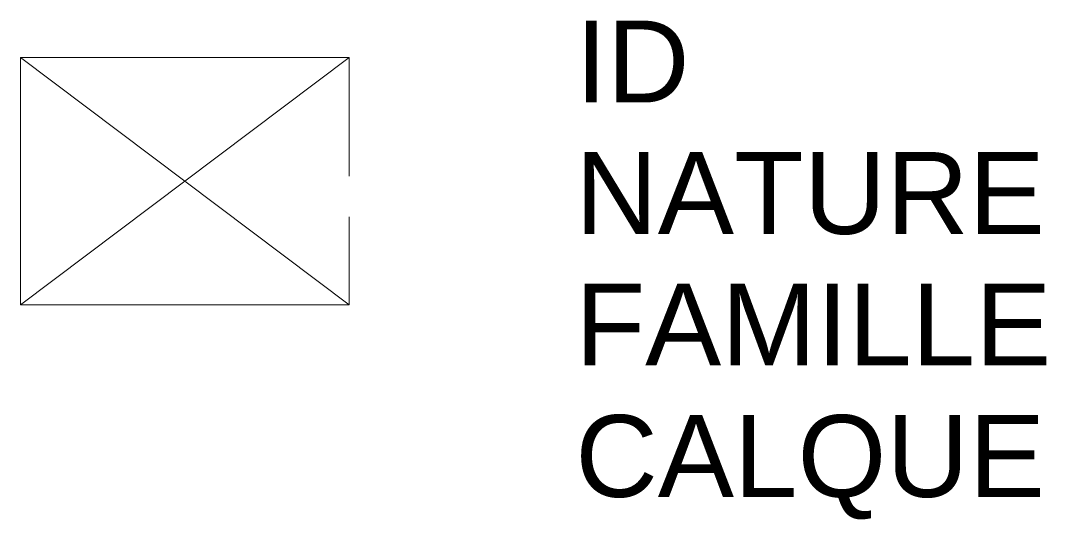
# Model space of a CAD drawing. Header units: metres. Extents: x 3121.65 to 3124.16, y 1750.04 to 1751.26.
import ezdxf

# ---------------------------------------------------------------- set-up
doc = ezdxf.new("R2010")
doc.units = ezdxf.units.M
doc.linetypes.add('Socle_Continu', pattern=[2.5, 2.5, 0])
doc.layers.add('MOBUR_SCS', color=251, linetype='Socle_Continu', lineweight=13)
doc.styles.get("Standard").update_dxf_attribs({"font": 'arial.ttf'})

msp = doc.modelspace()

# ---------------------------------------------------------------- linework, layer by layer
at = {"layer": 'MOBUR_SCS', "linetype": 'Socle_Continu'}
for p, q in [((3121.6474, 1750.5639), (3122.451, 1751.1675)), ((3121.6474, 1751.1675), (3122.451, 1750.5639))]:
    msp.add_line(p, q, dxfattribs=at)
at = {"layer": 'MOBUR_SCS', "linetype": 'Socle_Continu', "flags": 128}
msp.add_lwpolyline([(3122.451, 1750.5639), (3121.6474, 1750.5639), (3121.6474, 1751.1675), (3122.451, 1751.1675)], close=True, dxfattribs=at)

# ---------------------------------------------------------------- texts
at = {"layer": 'MOBUR_SCS', "linetype": 'Socle_Continu', "flags": 9}
for tag, p, s in [('ID', (3123.0044, 1751.0581), 'NP_0938'), ('NATURE', (3123.0044, 1750.7368), 'Massif ou socle'), ('FAMILLE', (3123.0044, 1750.4155), 'Mobilier urbain'), ('CALQUE', (3123.0044, 1750.0943), 'MOBUR_SCS')]:
    msp.add_attdef(tag, p, s, height=0.2, dxfattribs=at)

doc.saveas('drawing.dxf')
